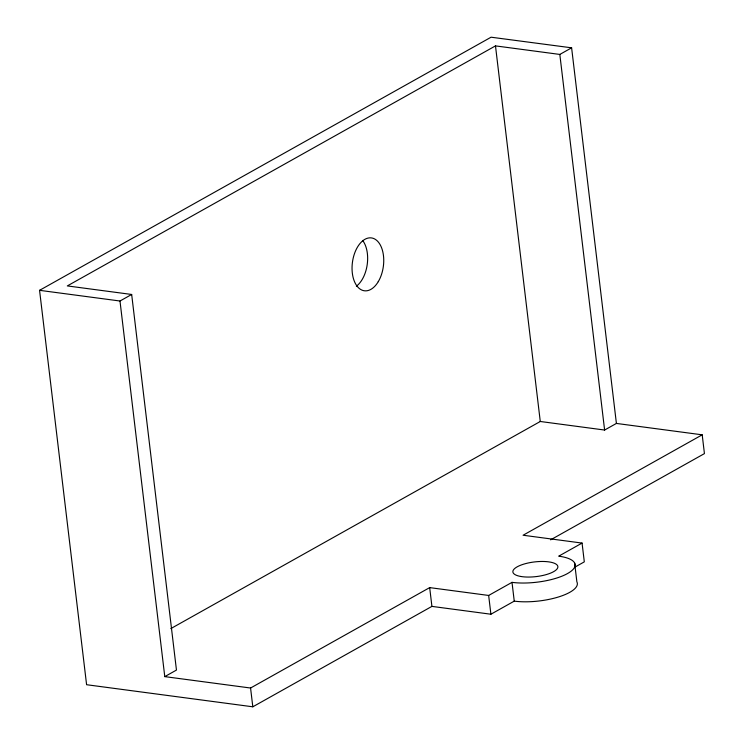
<?xml version="1.0" encoding="UTF-8"?>
<svg xmlns="http://www.w3.org/2000/svg" width="744" height="744" viewBox="0 0 744 744"><rect width="100%" height="100%" fill="white"/><g stroke="black" fill="none" stroke-linecap="round" stroke-linejoin="round"><path stroke-width="1.12" d="M574.628 563.022L576.87 581.808A40.009 13.02 -6.8 0 1 558.391 597.004A40.009 13.02 -6.8 0 1 514.253 601.133L490.901 614.228L431.911 606.388L252.811 706.8L86.592 684.713L39.562 290.327L491.077 37.2L571.615 47.821L616.404 423.429L604.612 430.041L540.274 421.485L170.822 628.606M571.615 47.821L559.823 54.433L495.485 45.886L67.323 285.919L131.669 294.466L176.458 670.074L164.777 676.621L119.989 301.013L131.669 294.466M164.777 676.621L250.57 688.023L429.679 587.611L488.659 595.451L512.011 582.357A40.009 13.02 -6.8 0 0 567.533 573.54A40.009 13.02 -6.8 0 0 558.716 556.168L582.068 543.074L584.31 561.86L574.582 567.309M550.625 539.837L704.438 453.608L702.197 434.822L523.088 535.234L582.068 543.074M39.562 290.327L119.989 301.013M616.404 423.429L702.197 434.822M559.823 54.433L604.612 430.041M495.485 45.886L540.274 421.485M512.011 582.357L514.253 601.133M488.659 595.451L490.901 614.228M429.679 587.611L431.911 606.388M250.57 688.023L252.811 706.8M362.644 240.433A26.672 15.596 -82.4 0 1 356.395 286.198M520.716 576.461A22.673 7.384 -6.8 0 0 557.507 568.267A22.673 7.384 -6.8 0 0 527.859 563.059A22.673 7.384 -6.8 0 0 520.716 576.461M378.259 281.669A26.672 15.596 -82.4 0 0 373.088 238.294A26.672 15.596 -82.4 0 0 352.321 273.076A26.672 15.596 -82.4 0 0 378.259 281.669"/></g></svg>
